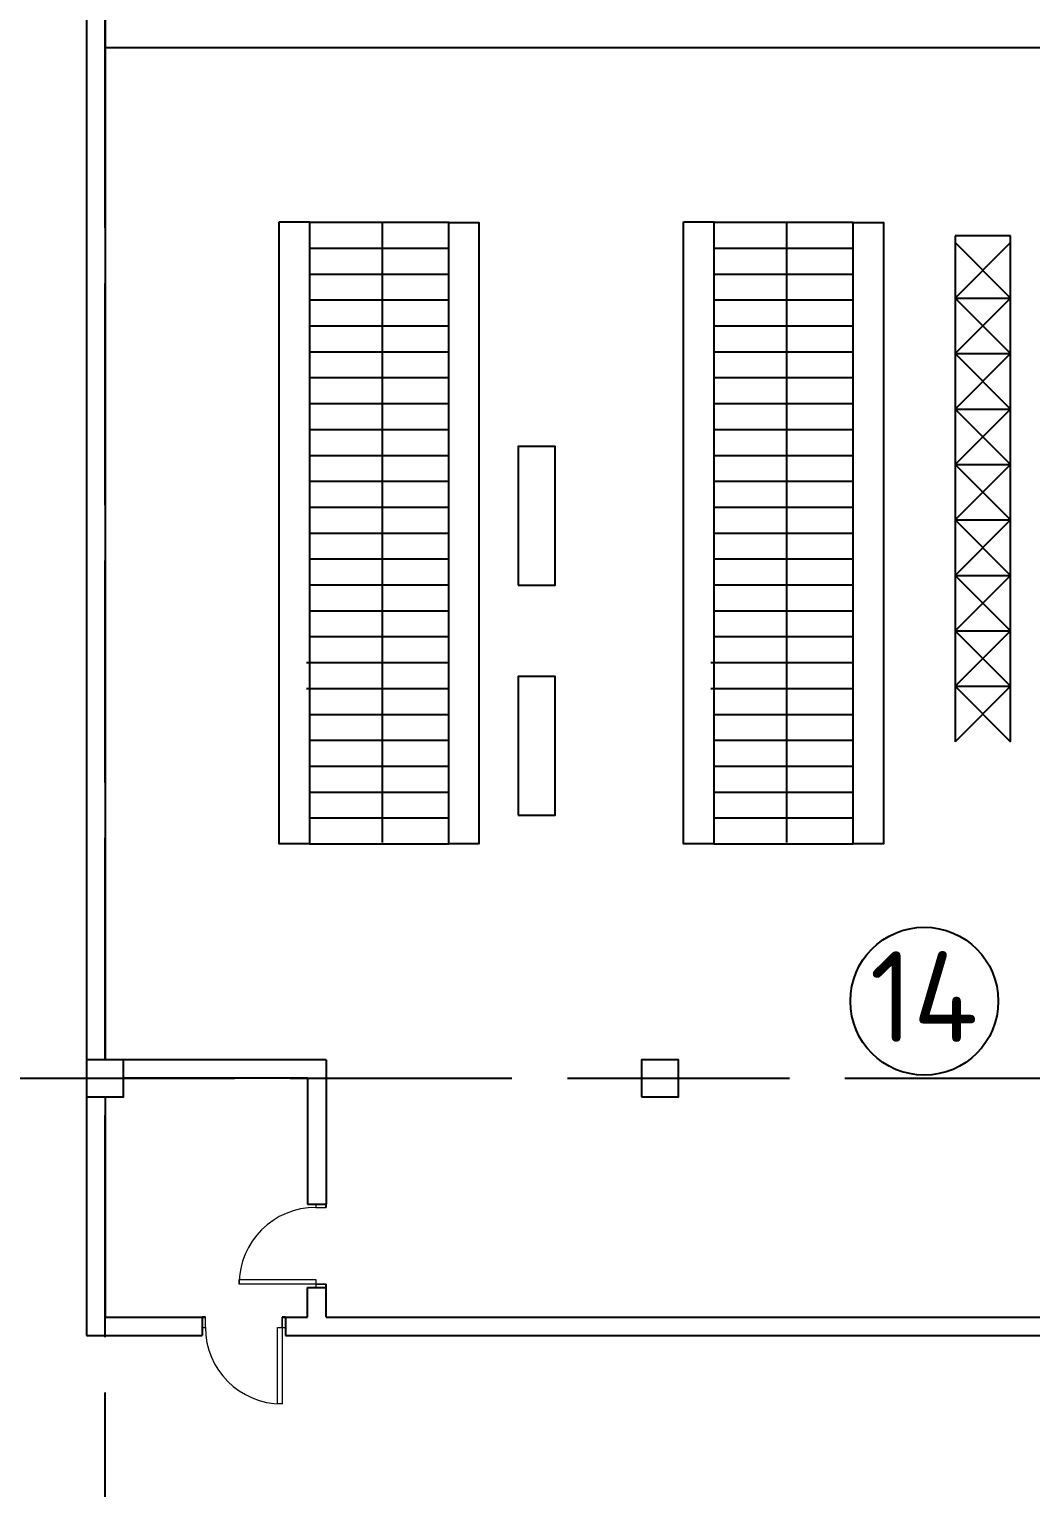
# Model space of a CAD drawing. Header units: millimetres. Extents: x -1544140 to 7445918, y -1294905 to 2019878.
# Drawn here: x 500971 to 511803, y 192075 to 207857 of the extents above; entities that cross this region are included whole.
import ezdxf

# ---------------------------------------------------------------- set-up
doc = ezdxf.new("R2010")
doc.units = ezdxf.units.MM
doc.header["$MEASUREMENT"] = 0
doc.linetypes.add('ACAD_ISO02W100', pattern=[15, 12, -3])
doc.layers.add('JA_Building Outline', color=7, linetype='Continuous', lineweight=5)
doc.layers.add('Plan 2', color=7, linetype='Continuous')
doc.styles.add('gost', font='GOST Common.ttf')

msp = doc.modelspace()

# ---------------------------------------------------------------- linework, layer by layer
at = {"color": 9, "linetype": 'ACAD_ISO02W100', "ltscale": 200, "true_color": 0xc4c4c5}
for p, q in [((501791.3, 190707.1), (501791.3, 217507.1)), ((452791.7, 196507.1), (561791.3, 196507.1))]:
    msp.add_line(p, q, dxfattribs=at)
for p, q in [((501591.3, 208307.1), (501591.3, 196707.1)), ((501791.3, 208307.1), (501791.3, 196707.1)), ((501791.3, 207657.1), (537991.3, 207657.1)), ((504181.8, 196707.1), (504181.8, 195144.9)), ((503981.8, 196507.1), (501991.3, 196507.1)), ((503981.8, 196507.1), (503981.8, 195144.6)), ((501591.3, 196307.1), (501591.3, 193723.5)), ((501791.3, 196307.1), (501791.3, 193923.5)), ((503981.8, 195144.6), (504181.8, 195144.6)), ((503981.8, 194244.6), (504181.8, 194244.6)), ((501791.3, 193923.5), (502876.8, 193923.5)), ((502841.1, 193923.5), (502841.1, 193723.5)), ((503705.1, 193923.5), (503981.8, 193923.5)), ((503741.1, 193923.5), (503981.8, 193923.5)), ((503741.1, 193923.5), (503741.1, 193723.5)), ((504181.8, 193923.5), (519591.3, 193923.5)), ((501591.3, 193723.5), (502841.1, 193723.5)), ((503741.1, 193723.5), (536650.6, 193723.5))]:
    msp.add_line(p, q)
at = {"color": 55, "true_color": 0x999b37}
for p, q in [((504001, 205768.4), (505507.6, 205768.4)), ((504787, 205768.4), (504787, 199059)), ((508373.9, 205768.4), (509880.5, 205768.4)), ((509160, 205768.4), (509160, 199059)), ((504001, 205488.2), (505507.6, 205488.2)), ((504001, 205488.2), (505507.6, 205488.2)), ((508373.9, 205488.2), (509880.5, 205488.2)), ((508373.9, 205488.2), (509880.5, 205488.2)), ((511583.7, 205622.5), (510983.7, 205622.5)), ((510983.7, 205622.5), (510983.7, 200147.5)), ((510983.7, 205547.5), (511583.7, 204947.5)), ((511583.7, 205547.5), (510983.7, 204947.5)), ((511583.7, 200147.5), (511583.7, 205622.5)), ((504001, 205208), (505507.6, 205208)), ((504001, 205208), (505507.6, 205208)), ((508373.9, 205208), (509880.5, 205208)), ((508373.9, 205208), (509880.5, 205208)), ((504001, 204927.7), (505507.6, 204927.7)), ((504001, 204927.7), (505507.6, 204927.7)), ((508373.9, 204927.7), (509880.5, 204927.7)), ((508373.9, 204927.7), (509880.5, 204927.7)), ((510983.7, 204947.5), (511583.7, 204947.5)), ((510983.7, 204947.5), (511583.7, 204347.5)), ((511583.7, 204947.5), (510983.7, 204347.5)), ((504001, 204647.5), (505507.6, 204647.5)), ((504001, 204647.5), (505507.6, 204647.5)), ((508373.9, 204647.5), (509880.5, 204647.5)), ((508373.9, 204647.5), (509880.5, 204647.5)), ((504001, 204367.2), (505507.6, 204367.2)), ((504001, 204367.2), (505507.6, 204367.2)), ((508373.9, 204367.2), (509880.5, 204367.2)), ((508373.9, 204367.2), (509880.5, 204367.2)), ((510983.7, 204347.5), (511583.7, 204347.5)), ((510983.7, 204347.5), (511583.7, 203747.5)), ((511583.7, 204347.5), (510983.7, 203747.5)), ((504001, 204087), (505507.6, 204087)), ((504001, 204087), (505507.6, 204087)), ((508373.9, 204087), (509880.5, 204087)), ((508373.9, 204087), (509880.5, 204087)), ((504001, 203806.8), (505507.6, 203806.8)), ((504001, 203806.8), (505507.6, 203806.8)), ((508373.9, 203806.8), (509880.5, 203806.8)), ((508373.9, 203806.8), (509880.5, 203806.8)), ((510983.7, 203747.5), (511583.7, 203747.5)), ((510983.7, 203747.5), (511583.7, 203147.5)), ((511583.7, 203747.5), (510983.7, 203147.5)), ((504001, 203526.5), (505507.6, 203526.5)), ((504001, 203526.5), (505507.6, 203526.5)), ((508373.9, 203526.5), (509880.5, 203526.5)), ((508373.9, 203526.5), (509880.5, 203526.5)), ((504001, 203246.3), (505507.6, 203246.3)), ((504001, 203246.3), (505507.6, 203246.3)), ((508373.9, 203246.3), (509880.5, 203246.3)), ((508373.9, 203246.3), (509880.5, 203246.3)), ((510983.7, 203147.5), (511583.7, 203147.5)), ((510983.7, 203147.5), (511583.7, 202547.5)), ((511583.7, 203147.5), (510983.7, 202547.5)), ((504001, 202966), (505507.6, 202966)), ((504001, 202966), (505507.6, 202966)), ((508373.9, 202966), (509880.5, 202966)), ((508373.9, 202966), (509880.5, 202966)), ((504001, 202685.8), (505507.6, 202685.8)), ((504001, 202685.8), (505507.6, 202685.8)), ((508373.9, 202685.8), (509880.5, 202685.8)), ((508373.9, 202685.8), (509880.5, 202685.8)), ((510983.7, 202547.5), (511583.7, 202547.5)), ((510983.7, 202547.5), (511583.7, 201947.5)), ((511583.7, 202547.5), (510983.7, 201947.5)), ((504001, 202405.6), (505507.6, 202405.6)), ((504001, 202405.6), (505507.6, 202405.6)), ((508373.9, 202405.6), (509880.5, 202405.6)), ((508373.9, 202405.6), (509880.5, 202405.6)), ((504001, 202125.3), (505507.6, 202125.3)), ((504001, 202125.3), (505507.6, 202125.3)), ((508373.9, 202125.3), (509880.5, 202125.3)), ((508373.9, 202125.3), (509880.5, 202125.3)), ((510983.7, 201947.5), (511583.7, 201947.5)), ((510983.7, 201947.5), (511583.7, 201347.5)), ((511583.7, 201947.5), (510983.7, 201347.5)), ((504001, 201845.1), (505507.6, 201845.1)), ((504001, 201845.1), (505507.6, 201845.1)), ((508373.9, 201845.1), (509880.5, 201845.1)), ((508373.9, 201845.1), (509880.5, 201845.1)), ((504001, 201564.8), (505507.6, 201564.8)), ((504001, 201564.8), (505507.6, 201564.8)), ((508373.9, 201564.8), (509880.5, 201564.8)), ((508373.9, 201564.8), (509880.5, 201564.8)), ((504001, 201284.6), (505507.6, 201284.6)), ((504001, 201284.6), (505507.6, 201284.6)), ((508373.9, 201284.6), (509880.5, 201284.6)), ((508373.9, 201284.6), (509880.5, 201284.6)), ((510983.7, 201347.5), (511583.7, 201347.5)), ((510983.7, 201347.5), (511583.7, 200747.5)), ((511583.7, 201347.5), (510983.7, 200747.5)), ((503968.2, 201004.4), (505474.8, 201004.4)), ((504001, 201004.4), (505507.6, 201004.4)), ((508341.2, 201004.4), (509847.8, 201004.4)), ((508373.9, 201004.4), (509880.5, 201004.4)), ((510983.7, 200747.5), (511583.7, 200747.5)), ((510983.7, 200747.5), (511583.7, 200147.5)), ((511583.7, 200747.5), (510983.7, 200147.5)), ((503968.2, 200724.1), (505474.8, 200724.1)), ((504001, 200724.1), (505507.6, 200724.1)), ((508341.2, 200724.1), (509847.8, 200724.1)), ((508373.9, 200724.1), (509880.5, 200724.1)), ((504001, 200443.9), (505507.6, 200443.9)), ((504001, 200443.9), (505507.6, 200443.9)), ((508373.9, 200443.9), (509880.5, 200443.9)), ((508373.9, 200443.9), (509880.5, 200443.9)), ((504001, 200163.6), (505507.6, 200163.6)), ((504001, 200163.6), (505507.6, 200163.6)), ((508373.9, 200163.6), (509880.5, 200163.6)), ((508373.9, 200163.6), (509880.5, 200163.6)), ((504001, 199883.4), (505507.6, 199883.4)), ((504001, 199883.4), (505507.6, 199883.4)), ((508373.9, 199883.4), (509880.5, 199883.4)), ((508373.9, 199883.4), (509880.5, 199883.4)), ((504001, 199603.2), (505507.6, 199603.2)), ((504001, 199603.2), (505507.6, 199603.2)), ((508373.9, 199603.2), (509880.5, 199603.2)), ((508373.9, 199603.2), (509880.5, 199603.2)), ((504001, 199322.9), (505507.6, 199322.9)), ((504001, 199322.9), (505507.6, 199322.9)), ((508373.9, 199322.9), (509880.5, 199322.9)), ((508373.9, 199322.9), (509880.5, 199322.9)), ((504001, 199042.7), (505507.6, 199042.7)), ((508373.9, 199042.7), (509880.5, 199042.7))]:
    msp.add_line(p, q, dxfattribs=at)
at = {"color": 18, "true_color": 0x000000}
for p, q in [((504181.8, 195108.9), (504181.8, 195144.6)), ((504181.8, 194244.6), (504181.8, 194280.6)), ((502876.8, 193923.5), (502841.1, 193923.5)), ((503741.1, 193923.5), (503705.1, 193923.5))]:
    msp.add_line(p, q, dxfattribs=at)
at = {"color": 55, "true_color": 0x999b37}
for points in [[(503673.5, 205771.5), (504001, 205771.5), (504001, 199042.7), (503673.5, 199042.7)], [(505507.6, 205766.2), (505835.1, 205766.2), (505835.1, 199042.7), (505507.6, 199042.7)], [(508046.4, 205771.5), (508373.9, 205771.5), (508373.9, 199042.7), (508046.4, 199042.7)], [(509880.5, 205766.2), (510208.1, 205766.2), (510208.1, 199042.7), (509880.5, 199042.7)], [(506257.9, 201840.8), (506657.9, 201840.8), (506657.9, 203340.8), (506257.9, 203340.8)], [(506257.9, 199352.2), (506657.9, 199352.2), (506657.9, 200852.2), (506257.9, 200852.2)]]:
    msp.add_lwpolyline(points, close=True, dxfattribs=at)
for points in [[(501591.3, 196307.1), (501991.3, 196307.1), (501991.3, 196707.1), (501591.3, 196707.1)], [(507591.3, 196307.1), (507991.3, 196307.1), (507991.3, 196707.1), (507591.3, 196707.1)]]:
    msp.add_lwpolyline(points, close=True)
for points in [[(504181.8, 196707.1), (501591.3, 196707.1), (501591.3, 195144.6)], [(504181.8, 193923.5), (504181.8, 194280.6)], [(501591.3, 194244.6), (501591.3, 193923.5)], [(503981.8, 193923.5), (503981.8, 194244.6)]]:
    msp.add_lwpolyline(points)
at = {"layer": 'JA_Building Outline', "color": 18, "lineweight": 0, "true_color": 0x000000}
for p, q in [((504181.8, 195144.9), (504069.3, 195144.9)), ((504069.3, 195144.9), (504069.3, 195108.9)), ((504069.3, 195108.9), (504181.8, 195108.9)), ((504181.8, 195108.9), (504181.8, 195144.9)), ((504181.8, 194280.6), (504069.3, 194280.6)), ((504069.3, 194280.6), (504069.3, 194244.6)), ((504181.8, 194244.6), (504181.8, 194280.6)), ((504069.3, 194244.6), (504181.8, 194244.6)), ((502876.8, 193923.5), (502840.8, 193923.5)), ((502840.8, 193923.5), (502840.8, 193811)), ((502840.8, 193811), (502876.8, 193811)), ((502876.8, 193811), (502876.8, 193923.5)), ((503741.1, 193923.5), (503705.1, 193923.5)), ((503705.1, 193923.5), (503705.1, 193811)), ((503705.1, 193811), (503741.1, 193811)), ((503741.1, 193811), (503741.1, 193923.5))]:
    msp.add_line(p, q, dxfattribs=at)
at = {"layer": 'JA_Building Outline', "color": 18, "lineweight": 5, "true_color": 0x000000}
for p, q in [((504069.3, 195108.9), (504181.8, 195108.9)), ((504069.3, 194280.6), (504181.8, 194280.6)), ((502876.8, 193811), (502876.8, 193923.5)), ((503705.1, 193811), (503705.1, 193923.5))]:
    msp.add_line(p, q, dxfattribs=at)
for points in [[(504069.3, 194280.6), (503241, 194280.6), (503241, 194329.8), (504069.3, 194329.8)], [(503705.1, 193811), (503705.1, 192982.7), (503655.8, 192982.7), (503655.8, 193811)]]:
    msp.add_lwpolyline(points, close=True, dxfattribs=at)
for centre, start, end in [((504071.4, 194280), 90, 180), ((503705.7, 193813), 180, 270)]:
    msp.add_arc(centre, 829.5, start, end, dxfattribs=at)
at = {"layer": 'Plan 2'}
msp.add_circle((510651.2, 197340.4), 800, dxfattribs=at)

# ---------------------------------------------------------------- texts
at = {"layer": 'Plan 2', "insert": (510060.8, 197880.2), "char_height": 981.65, "attachment_point": 1, "style": 'gost'}
msp.add_mtext_dynamic_manual_height_columns('14', width=981.649, gutter_width=3.27, heights=[0], dxfattribs=at)

doc.saveas('drawing.dxf')
